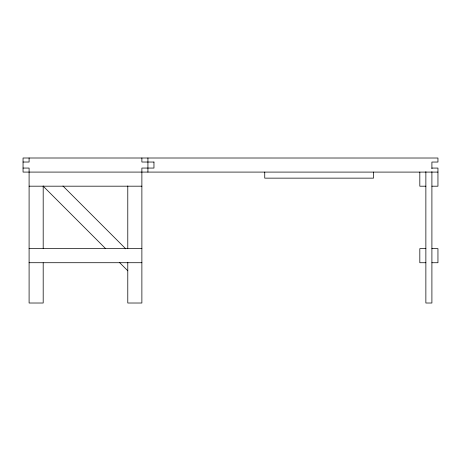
<?xml version="1.0" encoding="UTF-8"?>
<svg xmlns="http://www.w3.org/2000/svg" width="461" height="461" viewBox="0 0 461 461"><rect width="100%" height="100%" fill="white"/><g stroke="black" fill="none" stroke-linecap="round" stroke-linejoin="round"><path stroke-width="0.69" d="M23.05 162.03L29.095 162.03L29.095 158.002M153.962 162.047L141.879 162.03L141.879 158.002M23.05 168.058L29.095 168.058L29.095 303.015L43.19 303.015L43.19 262.799M431.905 168.069L437.95 168.069L437.95 186.198L431.905 186.198M437.95 172.097L23.05 172.086L23.05 158.002L437.95 158.019L437.95 162.047L431.905 162.047L431.905 168.772M29.095 186.181L141.879 186.181M425.866 186.198L419.821 186.198L419.821 172.097M29.095 248.617L141.879 248.617M425.866 248.635L419.821 248.635L419.821 262.735L425.866 262.735M431.905 248.635L437.95 248.635L437.95 262.735L431.905 262.735M29.095 262.718L141.879 262.718M62.944 185.996L125.755 248.825M43.19 186.181L105.494 248.502M119.676 262.666L127.783 270.791M431.905 171.642L431.905 303.015L425.866 303.015L425.866 171.642M373.502 172.097L373.502 178.142L264.741 178.142L264.741 172.097M153.962 162.03L153.962 168.069L141.879 168.058L141.879 303.015L127.783 303.015L127.783 262.228M147.923 158.002L147.923 172.097M127.783 185.985L127.783 248.456M43.19 185.985L43.19 248.456"/></g></svg>
